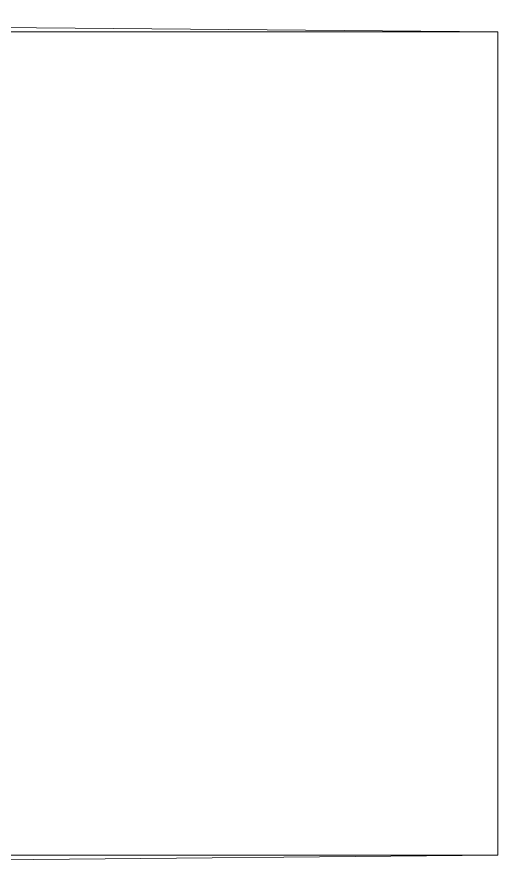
# Model space of a CAD drawing. Header units: millimetres. Extents: x 113490 to 142599, y -20467 to 115.
# Drawn here: x 134152.86 to 134156.76, y -5980.14 to -5973.22 of the extents above; entities that cross this region are included whole.
import ezdxf

# ---------------------------------------------------------------- set-up
doc = ezdxf.new("R2010")
doc.units = ezdxf.units.MM
doc.layers.add('DV1_0', color=7, linetype='Continuous')

msp = doc.modelspace()

# ---------------------------------------------------------------- linework, layer by layer
at = {"layer": 'DV1_0', "color": 7, "linetype": 'Continuous', "lineweight": 15}
for p, q in [((134156.7603, -5973.3411), (134143.0543, -5973.2214)), ((133201.7603, -5973.3411), (134156.7603, -5973.3411)), ((134156.7603, -5980.0182), (134156.7603, -5973.3411)), ((134156.7603, -5980.0182), (133201.7603, -5980.0182)), ((134143.1592, -5980.1369), (134156.7603, -5980.0182))]:
    msp.add_line(p, q, dxfattribs=at)

doc.saveas('drawing.dxf')
